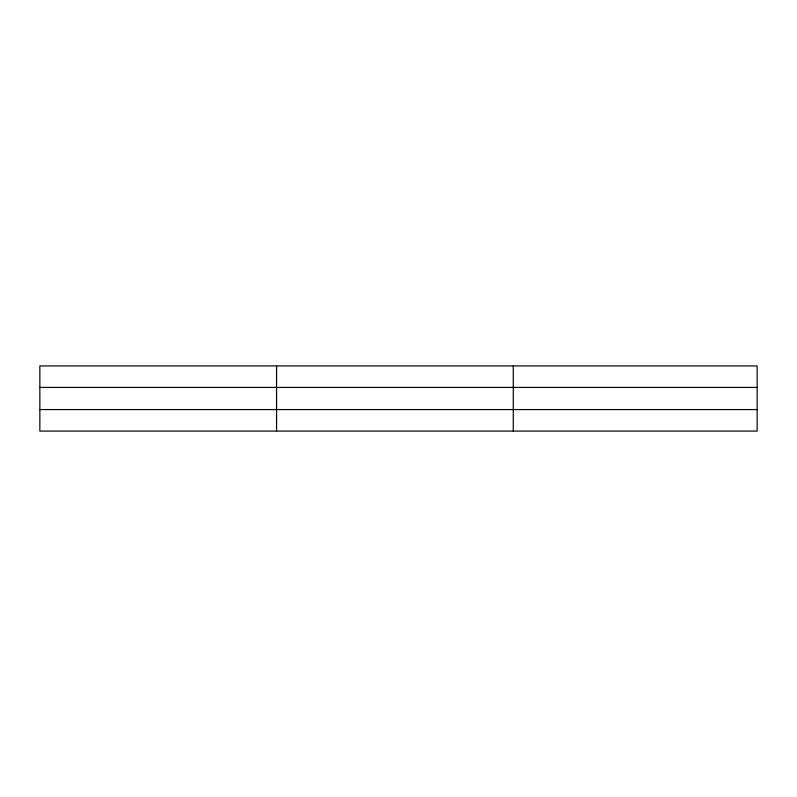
<?xml version="1.0" encoding="UTF-8"?>
<svg xmlns="http://www.w3.org/2000/svg" width="797" height="797" viewBox="0 0 797 797"><rect width="100%" height="100%" fill="white"/><g stroke="black" fill="none" stroke-linecap="round" stroke-linejoin="round"><path stroke-width="1.2" d="M276.559 431.077L276.559 365.923M513.268 431.077L513.268 365.923M757.15 409.578L757.15 431.077L39.85 431.077L39.85 365.923L757.15 365.923L757.15 409.578L39.85 409.578M39.85 387.422L757.15 387.422"/></g></svg>
